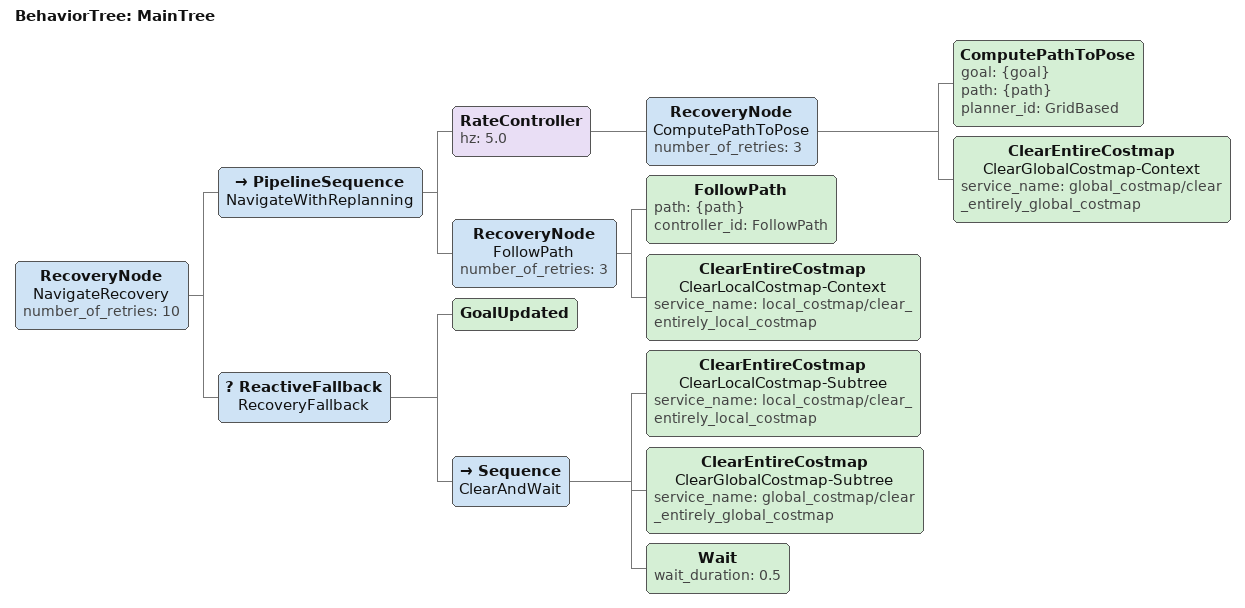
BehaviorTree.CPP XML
<?xml version="1.0" encoding="UTF-8"?>
<root BTCPP_format="3"
      main_tree_to_execute="MainTree">
  <BehaviorTree ID="MainTree">
    <RecoveryNode name="NavigateRecovery"
                  number_of_retries="10">
      <PipelineSequence name="NavigateWithReplanning">
        <RateController hz="5.0">
          <RecoveryNode name="ComputePathToPose"
                        number_of_retries="3">
            <ComputePathToPose goal="{goal}"
                               path="{path}"
                               planner_id="GridBased"/>
            <ClearEntireCostmap name="ClearGlobalCostmap-Context"
                                service_name="global_costmap/clear_entirely_global_costmap"/>
          </RecoveryNode>
        </RateController>
        <RecoveryNode name="FollowPath"
                      number_of_retries="3">
          <FollowPath path="{path}"
                      controller_id="FollowPath"/>
          <ClearEntireCostmap name="ClearLocalCostmap-Context"
                              service_name="local_costmap/clear_entirely_local_costmap"/>
        </RecoveryNode>
      </PipelineSequence>
      <ReactiveFallback name="RecoveryFallback">
        <GoalUpdated/>
        <Sequence name="ClearAndWait">
          <ClearEntireCostmap name="ClearLocalCostmap-Subtree"
                              service_name="local_costmap/clear_entirely_local_costmap"/>
          <ClearEntireCostmap name="ClearGlobalCostmap-Subtree"
                              service_name="global_costmap/clear_entirely_global_costmap"/>
          <Wait wait_duration="0.5"/>
        </Sequence>
      </ReactiveFallback>
    </RecoveryNode>
  </BehaviorTree>
</root>
